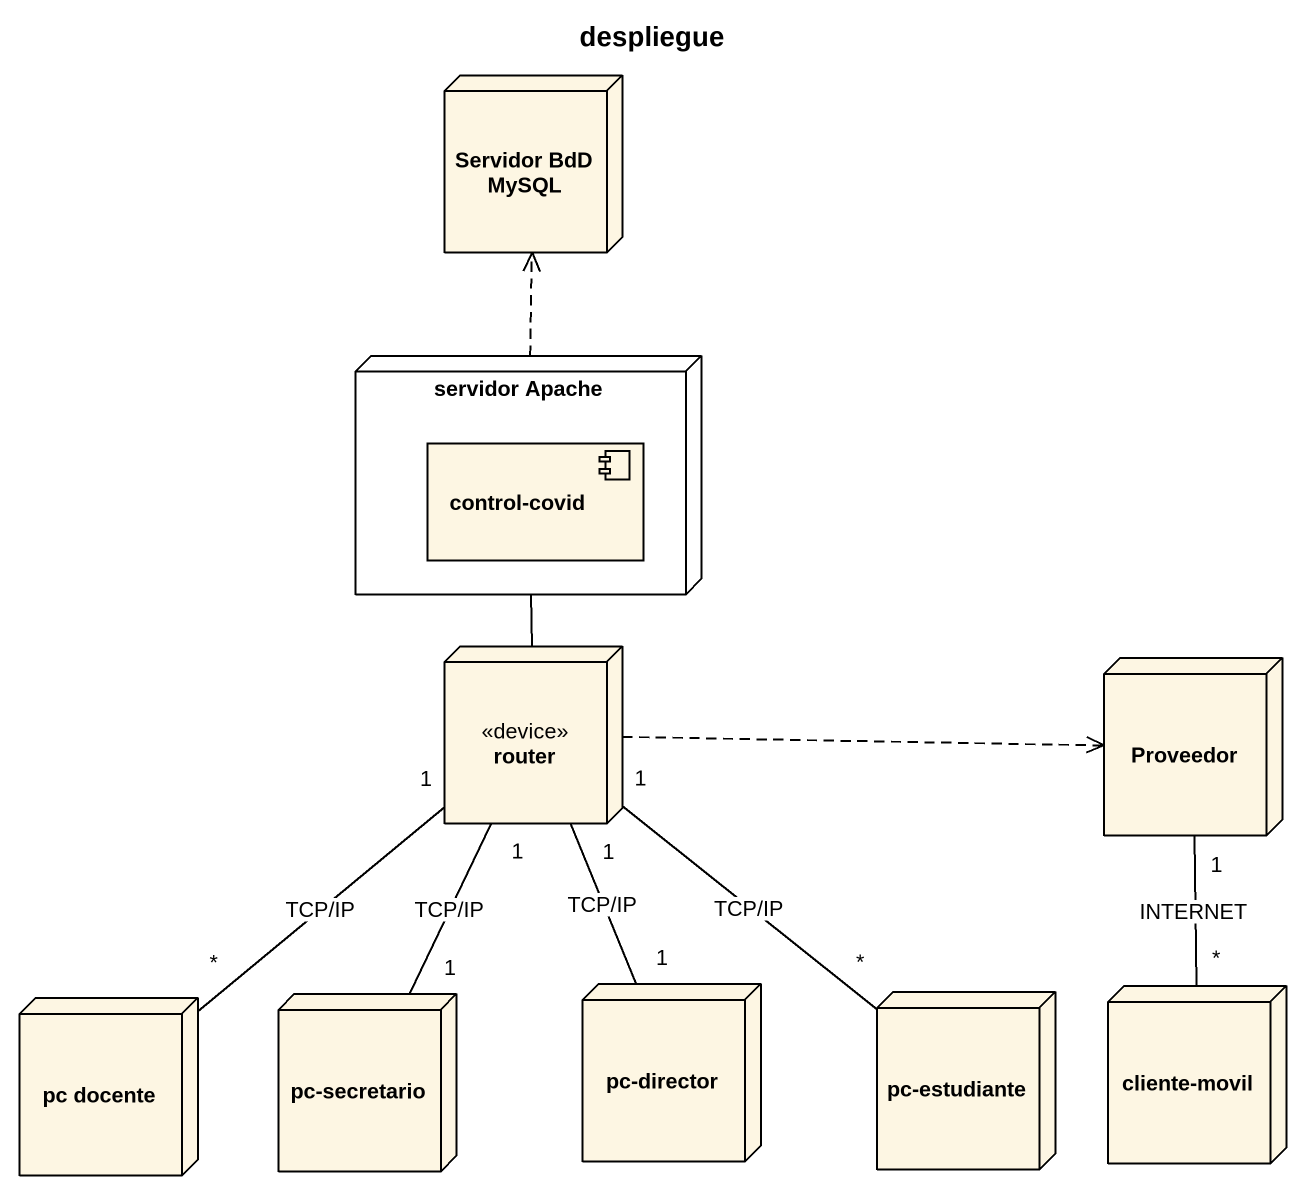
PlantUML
@startuml
title despliegue
node "Servidor BdD MySQL" as Servidor_BdD_MySQL
node "servidor Apache" as servidor_Apache {
  component "control-covid" as control_covid
}
node router <<device>>
node Proveedor
node "pc docente" as pc_docente
node "pc-secretario" as pc_secretario
node "pc-director" as pc_director
node "pc-estudiante" as pc_estudiante
node "cliente-movil" as cliente_movil
servidor_Apache .up.> Servidor_BdD_MySQL
servidor_Apache -- router
router .right.> Proveedor
Proveedor "1" -- "*" cliente_movil : INTERNET
pc_docente "*" -up- "1" router : TCP/IP
pc_secretario "1" -up- "1" router : TCP/IP
pc_director "1" -up- "1" router : TCP/IP
pc_estudiante "*" -up- "1" router : TCP/IP
@enduml
